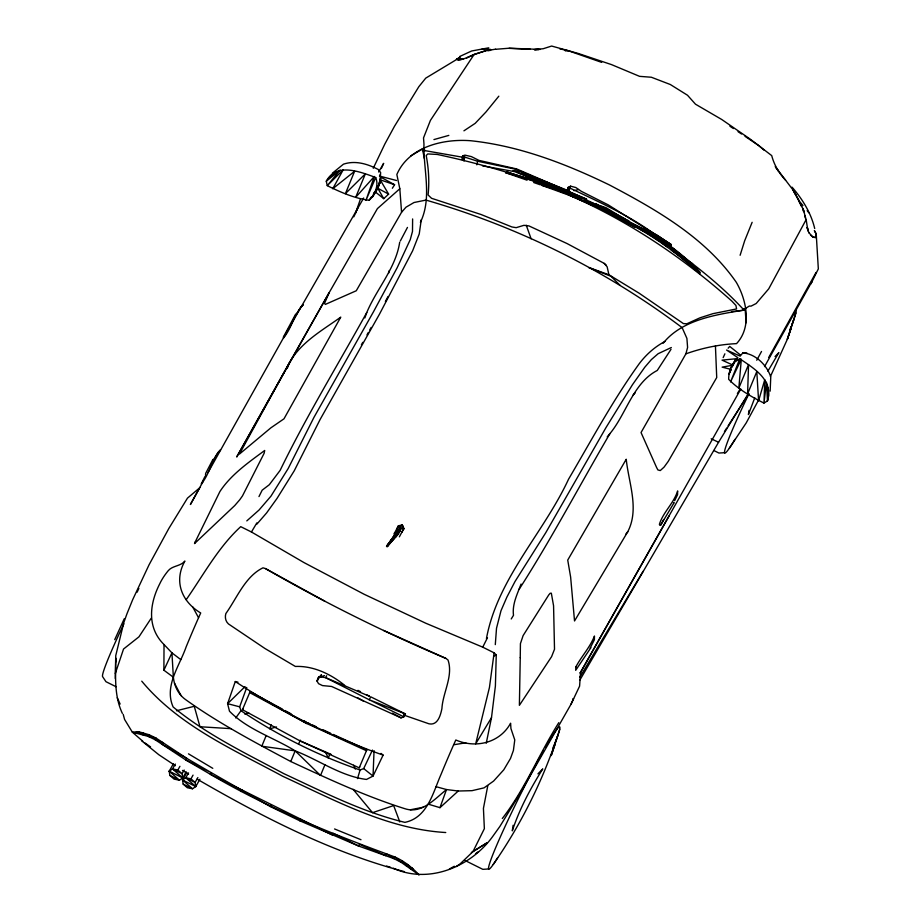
<?xml version="1.0" encoding="UTF-8"?>
<svg xmlns="http://www.w3.org/2000/svg" width="921" height="921" viewBox="0 0 921 921"><rect width="100%" height="100%" fill="white"/><g stroke="black" fill="none" stroke-linecap="round" stroke-linejoin="round"><path stroke-width="1.38" d="M428.472 804.217L439.962 807.671L446.501 789.55C434.839 798.852 421.634 814.348 404.756 808.661C365.556 796.331 328.037 778.775 290.76 761.529C254.818 742.314 218.461 723.146 185.305 699.396C178.179 694.238 174.265 685.823 173.367 677.211L163.892 670.212L164.03 644.55C146.704 627.5 149.536 603.716 159.747 583.799C161.946 579.079 164.882 574.773 168.186 570.755C172.423 565.517 180.585 566.403 184.891 561.05C173.528 581.301 181.633 601.62 200.709 612.983L198.556 617.738A206.926 12.825 -63.5 0 0 186.123 646.933C179.514 666.021 163.915 686.18 173.125 706.96C206.304 734.405 246.034 753.493 283.967 773.721C323.259 791.956 362.724 812.23 404.906 822.361C427.77 817.629 433.054 792.244 441.217 773.962A206.937 12.825 -63.5 0 1 453.65 744.755L455.814 739.989C475.72 748.646 499.792 743.005 510.602 723.215L510.936 728.569L514.77 739.908L513.411 750.454L510.51 758.443L503.787 769.795L493.598 781.066L484.043 787.858L472.047 790.667L458.221 791.024L446.501 789.55L435.898 786.638M412.62 218.945L412.493 231.39L410.271 239.598L397.216 267.631L373.512 311.724L314.003 417.294L288.169 468.547L270.947 496.177L259.043 510.027L246.805 520.895M115.286 678.535L115.689 658.02L115.724 662.061M122.332 713.338C113.778 695.194 115.747 675.035 115.735 655.683L123.851 622.481L126.948 613.823L132.67 599.709L149.041 564.838L168.831 528.481L187.47 498.134L200.248 487.347M186.192 599.698C203.506 574.888 218.242 547.27 240.726 526.662L251.445 531.993L304.045 562.616L364.129 594.264L425.813 623.241L482.742 647.164L494.117 652.828L496.258 654.923L495.394 686.053L491.492 717.678L486.242 743.259M374.053 750.615L373.04 776.081L366.5 779.442C341.035 776.276 318.862 760.021 295.169 750.845C273.595 737.525 247.392 729.582 229.502 711.231L227.591 703.667L235.292 681.54L237.986 682.173M770.14 391.16L770.773 376.931C766.917 365.165 755.565 353.814 742.867 352.916L741.083 354.942M730.687 368.331L734.313 362.287L739.816 358.799C754.092 368.458 773.939 380.223 767.469 400.911L763.97 403.076C751.398 396.824 738.435 389.376 728.661 379.302C728.546 371.635 731.815 363.53 737.307 358.292M580.552 672.411L579.585 686.18L571.02 704.231L520.699 792.428L499.907 826.402L493.311 835.623C471.633 866.419 429.036 884.713 393.232 868.192M495.302 644.619L496.511 628.26L501.001 610.715L506.884 597.107L515.023 581.496L545.773 532.695L606.041 427.505L632.439 384.748L644.792 367.214L651.343 359.616L658.147 353.699L671.34 347.528M205.475 475.42L205.682 473.359L212.901 459.498L213.258 460.385L218.024 452.395L220.556 449.851C211.346 459.533 209.815 474.027 201.285 483.893L204.923 476.56M399.691 242.2C395.857 268.057 376.643 288.906 366.765 312.53C337.742 365.073 306.359 416.327 280.134 470.366L269.3 484.734L262.174 490.179L258.974 496.58M421.265 219.693L419.239 233.957L412.62 250.823L379.59 313.969L320.082 419.539L294.248 470.792L277.025 498.422L266.572 512.985L256.809 524.199M513.124 825.285L512.306 830.834C519.479 809.041 530.519 788.295 542.768 768.897L537.945 773.836M749.026 410.386L748.416 414.554L754.771 397.803M494.117 652.828L489.442 687.48L475.685 743.834L491.492 717.678M379.705 175.013L380.845 177.051C380.074 185.915 375.4 194.135 369.114 200.283C354.62 198.395 340.344 192.155 327.254 185.639L326.287 181.253C336.338 162.131 360.445 171.951 375.687 177.5C378.531 183.993 376.021 191.246 372.429 196.91L374.939 191.637L383.735 198.66L388.616 194.124L380.166 179.802L380.638 172.561L378.312 169.522C367.652 163.938 355.322 160.162 343.452 164.18L332.377 173.206M487.785 785.728L483.433 808.362L484.365 828.67L473.003 851.557L460.212 863.806L456.24 866.523M486.449 638.541C497.559 578.434 543.448 533.317 568.556 479.196C591.409 440.284 612.833 400.336 639.255 363.668C646.323 354.366 654.981 346.641 665.388 341.231M464.011 160.715L464.783 157.111L462.676 155.845L461.905 159.448L464.011 160.715L462.676 155.845L464.955 155.131L471.414 156.616L478.955 160.381L516.669 168.934L586.689 199.235L515.737 169.257L477.596 161.221L464.783 157.111M476.825 164.824L477.596 161.221M388.547 273.284L389.284 270.521M685.903 353.825L687.596 347.424L686.905 338.387L682.139 327.646C605.581 269.98 517.993 226.693 425.951 200.087L414.013 202.516L405.977 207.213L401.568 212.256L356.266 290.76L325.378 304.39L324.503 303.4L329.188 292.602L377.414 208.607L399.818 188.747L396.847 174.506C408.751 146.784 443.22 138.564 470.781 140.74C519.432 145.898 565.782 163.754 609.495 184.994C656.569 209.792 705.474 237.71 736.328 282.356C746.724 300.292 752.043 327.139 736.535 343.637C719.243 344.419 702.182 348.046 685.903 353.825L641.039 432.548L656.558 467.419L657.882 469.94L660.276 470.573L664.076 467.108L668.232 461.398L716.722 377.541L715.433 345.893M375.664 190.797L377.829 188.287L380.845 177.051M383.735 198.66L377.829 188.287L380.166 179.802L394.591 184.741L392.346 188.264M357.509 778.59L360.088 770.025L363.68 768.575L372.464 750.074M568.602 192.178L568.28 187.274L567.198 190.751L568.602 192.178L570.594 186.169L575.786 187.527L581.37 191.349L608.205 204.865L671.294 244.606L669.774 246.609C640.636 220.061 603.14 204.082 568.28 187.274L570.594 186.169M740.116 255.278L744.675 240.761L752.135 222.306M355.483 213.281L360.525 198.798M559.738 729.259C544.541 777.163 521.965 823.213 493.242 864.474M795.836 312.967L787.317 339.331L770.451 376.447M558.138 734.647L551.219 755.611L554.914 744.905M794.236 318.367L787.317 339.331L791.024 328.624M115.321 673.481L123.541 649.029L138.944 636.837L151.251 618.164M364.854 317.941L366.765 312.53M360.088 770.025C318.309 755.611 277.67 735.384 240.98 710.713L239.667 706.833L246.736 687.469M287.225 368.492L289.206 363.139L329.188 292.602L236.709 456.989L289.206 363.139C300.637 342.313 322.108 330.501 340.77 317.123L283.99 418.813L270.889 427.828L239.402 454.111L289.206 363.139M511.224 618.97L513.492 615.309C512.076 604.199 517.303 594.137 521.067 584.064M299.947 820.864L270.267 806.554L211.312 772.673L210.368 774.296C268.575 808.546 331.548 833.839 394.844 856.956C404.181 861.1 412.217 867.49 419.101 874.95L401.326 862.424L394.153 858.717L358.66 846.042L299.947 820.864L300.637 819.114L210.368 774.296L185.904 760.032L154.993 739.632L148.143 736.374L132.359 732.183L124.588 719.462L123.184 714.316M739.816 358.799L730.549 381.927L741.324 359.19L738.838 388.086L748.543 364.555L747.599 393.889L756.797 371.566L758.593 400.762L764.775 379.636L763.97 403.076L766.468 382.284L767.469 400.911L768.482 395.926L768.195 388.063M266.204 735.534L261.783 746.229L295.169 750.845L320.52 775.47L324.929 764.775M271.315 724.896L269.703 728.822L276.542 726.957M359.777 766.871L359.213 767.849L299.728 740.737L242.453 709.711L250.098 691.636L282.471 709.17M290.76 761.529L295.169 750.845M298.623 744.041L300.234 740.139M359.213 767.849L366.857 749.775L333.241 734.44M329.902 754.069L328.256 757.971L325.217 751.536M730.238 369.194L722.133 367.145L733.104 365.177L735.384 359.835L732.126 367.099M375.687 177.5L365.936 200.387L374.34 176.475L355.69 197.313L365.395 173.781L345.398 193.64L354.597 171.306L332.734 188.736L343.234 169.763L327.254 185.639L340.16 170.028L326.287 181.253L334.795 172.285M373.258 168.255L384.897 143.918L394.464 126.327L418.825 86.712L425.744 78.135L458.485 58.38M413.23 869.102L412.712 870.299L411.825 867.64L411.227 869.24L407.462 864.416L406.771 866.166L402.017 860.675L401.326 862.424L394.844 856.956L394.153 858.717L386.452 853.871L385.772 855.632L359.351 844.292L358.66 846.042L333.022 833.275L332.331 835.025L300.637 819.114M627.777 531.705C639.588 508.945 628.64 482.938 626.234 459.257L567.727 560.083L570.629 577.064L574.531 620.961L627.777 531.705L625.969 533.938M318.931 676.923L317.054 681.149L318.551 683.67L322.477 685.581L331.572 686.456L401.072 717.873L403.812 716.837L405.436 713.959L370.806 696.863L369.183 699.741L325.574 677.637L320.37 676.889L317.78 678.742L317.054 681.149L318.136 679.238M393.946 534.134L398.482 525.73L402.293 525.097L403.882 528.424L401.832 532.361M399.357 536.828L403.882 528.424L399.484 527.457L398.482 525.73L397.043 528.55M604.015 207.881L603.105 209.896L635.076 227.303L634.88 225.898L604.015 207.881L541.629 185.294M731.032 369.528L728.868 374.375L730.986 369.77M381.306 168.543L383.654 163.339L378.658 172.008M723.169 357.613L724.873 353.825M114.734 639.635L124.266 618.739M137.137 592.191L138.864 588.415M353.814 216.826L357.993 207.674M395.823 536.943L401.487 528.458M571.02 704.231L573.541 698.728L572.701 699.085M163.892 670.212L171.928 652.851L164.03 644.55M764.545 366.604L811.977 281.515L810.802 283.254M283.323 337.201L295.653 314.119L295.998 315.017L300.822 307.13L303.366 304.563C294.018 313.969 291.83 328.152 283.518 337.926L287.283 330.777M381.052 753.413L383.101 755.128L373.04 776.081L363.68 768.575M270.267 806.554L271.085 804.862M420.402 222.364C432.271 197.819 423.292 169.936 423.959 144.056L423.522 137.897L430.418 120.398L473.256 55.767L474.223 54.489L485.39 50.885L495.533 49.181M810.848 283.956L818.332 268.897L816.236 234.153L814.486 230.849M482.742 647.164L487.474 637.712M456.551 59.197L458.693 59.807L463.182 59.151L474.223 54.489M758.777 399.668L746.229 422.889L729.34 448.182M391.229 541.444L386.555 546.372L396.709 532.568L399.484 527.457L399.933 531.221L387.131 546.66L386.555 546.372L397.93 530.22L399.933 531.221L387.131 546.66L398.712 533.57L393.106 539.476M375.388 191.43L379.889 182.842L372.429 196.91M400.336 240.968L407.462 227.418M767.884 371.175L778.878 352.616L775.022 356.565M674.667 500.656L677.557 494.704L677.649 490.916C673.827 503.211 663.085 512.26 659.401 524.279L659.735 525.235L660.714 525.097L663.638 519.559M385.381 301.443L388.029 296.504M756.74 360.249L761.517 351.465M203.288 481.165L190.405 504.501L199.04 488.959M748.428 393.486L718.564 442.264L579.931 679.94M816.041 272.466L768.69 357.521M208.019 472.565L285.337 334.507M286.742 331.997L363.668 198.003M669.774 246.609L671.294 244.606M740.818 389.03L580.08 673.193L669.118 515.887M361.377 344.834L362.77 342.347M366.972 334.899L368.365 332.412M369.77 329.937L371.163 327.45M186.203 771.844L182.761 777.934L179.445 780.179L174.104 779.12L169.867 775.401L169.199 771.188L172.515 768.943L175.278 764.05M184.177 770.048L182.093 773.721L182.761 777.934L172.515 768.943L177.845 769.991L179.929 766.318M199.892 779.258L195.759 786.569L192.524 788.756L187.308 787.731L183.175 784.093L182.531 779.983L185.754 777.796L188.517 772.903M197.877 777.554L195.102 782.459L195.759 786.569L185.754 777.796L190.969 778.821L193.042 775.137M318.862 676.82L317.78 678.742L321.153 674.955M321.452 674.966L320.37 676.889L324.468 675.611M326.656 675.715L325.574 677.637L369.517 696.311M169.867 775.401L179.445 780.179L169.199 771.188L173.344 763.877M183.175 784.093L192.524 788.756L182.531 779.983L186.664 772.673M558.805 722.651C539.038 753.965 525.016 789.228 502.313 818.504M671.006 349.312L657.272 370.449C633.211 382.894 626.326 413.828 609.932 433.607C579.562 485.482 551.575 538.727 519.099 589.348M241.014 791.519L241.958 789.896M242.453 709.711L242.983 708.802M366.857 749.775L366.328 750.684L306.843 723.561L249.568 692.546L250.098 691.636L306.843 723.561M251.445 531.993L256.855 522.898M579.804 677.2L643.111 571.285M737.399 393.555L739.621 389.894M724.459 431.604L726.657 428.115M728.131 425.79L748.646 394.004M660.714 525.097L674.172 502.578L673.447 502.935M397.93 530.22L387.442 546.107L386.855 545.819L396.709 532.568M369.114 200.283L371.301 197.036M373.489 193.801L374.939 191.637M663.166 343.234C682.047 319.529 716.895 314.475 745.227 309.917L745.55 308.408L749.326 306.048L751.064 306.129L756.176 303.516L768.724 288.837L806.094 219.728L803.216 208.963M401.579 526.121L402.293 525.097L403.686 528.999L402.293 525.097L398.275 526.305L400.877 525.764M235.741 717.966L240.98 710.713M498.825 96.187L485.977 111.971L475.167 123.368L463.919 130.828M607.204 436.911L609.932 433.607M728.143 348.219L729.708 346.4L740.703 355.218M633.141 394.971L635.156 392.933M506.066 172.86L506.93 172.02C544.898 184.442 584.409 195.402 618.428 216.884M245.067 686.606L227.591 703.667L239.667 706.833M439.962 807.671L458.221 791.024M527.065 180.194L505.917 172.791L506.93 172.02L513.814 174.506M475.512 853.755L478.448 851.637M456.482 59.324L460.373 57.171M460.834 59.681L462.181 58.829L457.392 59.865M473.003 851.557L486.944 842.865L471.356 852.535M410.789 155.868L423.821 148.223L424.915 150.63L463.378 157.364M459.614 56.538L471.633 50.989L488.775 47.823M449.425 868.964L454.329 866.247M494.174 656.005L496.258 654.923M466.556 58.069L474.292 54.374L485.459 50.759M424.915 150.63L423.533 151.24L422.474 149.225L424.42 158.7M457.069 58.852L458.566 58.265M403.617 714.661L405.436 713.959L369.183 699.741L403.812 716.837M134.328 732.863L139.025 731.815L149.087 734.739L155.925 738.009L186.848 758.397L211.312 772.673L185.904 760.032L186.848 758.397L162.269 744.352L163.201 742.717L154.993 739.632L155.925 738.009L148.143 736.374L149.087 734.739L142.525 734.601L143.469 732.978L138.162 733.289L139.025 731.815L136.745 732.897L137.517 731.827L132.359 732.183L142.79 741.244M244.721 714.04L248.693 712.785M433.929 139.578L448.826 135.399M573.979 190.659L578.457 189.542M176.464 710.759L194.262 706.303L199.972 726.75L231.332 728.684M675.151 250.8C699.269 268.264 722.72 287.099 743.005 309.007L745.55 308.408L743.005 310.296L731.516 311.609M463.251 59.025L458.693 59.807M410.282 809.789L423.625 807.164M453.65 744.755L465.83 742.821M488.107 50.69L490.64 50.321M565.367 50.931L568.119 50.667L601.678 62.375M737.594 358.603L722.029 360.134L733.104 365.177M815.776 237.457L813.059 237.1L810.468 235.039M495.463 49.308L509.175 48.214L540.167 49.423M724.85 452.683L718.91 453.04L713.856 450.519M488.74 868.975L482.811 869.332L465.093 860.513M566.691 194.02C627.293 220.211 682.68 257.212 731.861 301.121L735.948 305.484L736.57 308.926L712.889 313.681L699.972 317.826L686.824 323.789L683.405 323.593L639.22 293.258L608.919 274.757L607.123 266.768L604.176 263.371L567.129 243.593L528.907 225.898L523.911 225.334L516.163 227.671L511.869 226.946L481.038 214.501L431.546 198.291L428.069 194.964C429.497 181.817 428.645 168.497 426.204 155.545L427.77 153.934L437.279 154.452C481.004 163.777 524.164 176.084 565.39 193.514M534.525 49.55L538.785 49.446M538.716 49.573L534.456 49.676L543.263 48.709L551.656 46.05L577.904 53.349L611.452 64.585L639.577 76.351L651.354 77.237L670.315 84.513L687.492 95.231L695.482 104.188L721.707 119.477L750.327 139.198L771.717 155.614C774.124 164.824 778.936 173.217 785.59 180.194M481.752 49.273L484.273 49.227M742.867 352.916L746.908 353.042M509.106 48.341L530.312 49.273M485.54 49.204L490.628 49.4M521.793 48.848L528.827 49.308M445.752 832.526C387.384 829.13 334.784 800.257 282.735 776.265C233.048 749.429 178.593 725.621 141.753 681.172M459.406 58.921L460.304 59.036M482.443 165.838L514.793 171.674L565.172 192.293L515.737 169.257M512.951 170.811L515.725 171.352M559.784 48.848L568.119 50.667M404.146 871.554C330.812 852.213 262.52 816.939 197.129 779.131M379.452 176.049L396.537 180.516M505.917 172.791L541.191 182.807L540.293 184.81L533.673 182.508M403.985 715.145L429.059 723.825C437.878 725.667 440.595 715.007 441.919 708.56C442.794 692.638 453.546 675.818 447.986 659.954L445.799 658.365C383.93 632.163 323.651 602.127 265.444 568.568L262.969 567.831C245.216 576.431 236.95 598.04 225.864 613.547C224.724 617.174 225.53 621.41 228.477 623.954L265.075 648.58L295.353 666.447C313.462 665.71 330.869 674.126 344.638 685.305M541.652 185.225L573.081 194.653L572.402 196.346L603.105 209.896L634.88 225.898L635.076 227.303L621.997 219.117M507.08 172.089L541.306 182.876L573.242 194.722L580.748 198.533M514.402 170.857L518.373 172.135M386.578 866.062L390.573 867.34M585.894 201.008L606.133 207.732L641.189 229.168M608.919 274.757L588.864 267.562L610.957 276.277L620.086 285.36M521.033 173.367L525.005 174.886M556.825 186.986L567.44 191.015L580.552 198.406M569.903 195.482L603.267 209.965L597.004 206.788M383.101 755.128C331.065 736.478 281.492 711.898 235.292 681.54M535.55 177.649L567.866 190.52M334.553 828.958L360.986 839.722M517.026 171.905L544.369 183.475M445.799 658.365L383.493 630.413M299.728 740.737L331.053 754.368M541.306 182.876L554.327 188.552M569.961 195.367L572.563 196.507M571.515 195.045L567.75 193.387L571.607 195.102M576.534 197.244L580.311 198.89M740.265 356.185L726.577 350.038L737.882 357.705M307.372 722.651L309.963 723.837M312.541 725.011L316.421 726.784M322.891 729.731L330.651 733.266M711.185 438.787L718.564 442.264M595.714 203.714L598.247 204.923M116.069 686.732L105.95 681.69L102.668 676.739A79.459 4.927 -63.5 0 1 123.886 623.816M172.515 768.943L182.093 773.721L177.845 769.991M185.754 777.796L195.102 782.459L190.969 778.821M169.199 771.188L182.761 777.934M182.531 779.983L195.759 786.569M592.007 204.243L594.505 205.521M357.981 690.359L360.548 691.659M366.961 694.918L369.528 696.218M599.49 205.567L625.658 219.14M324.756 601.171L265.444 568.568M629.757 223.699L623.644 220.395L624.645 219.705C652.471 232.449 679.042 249.683 699.948 272.144L699.373 273.479C676.624 252.377 651.009 234.222 623.218 220.372C651.987 231.597 678.19 249.948 699.523 272.121L699.373 273.479L699.523 272.121L690.497 265.213L691.671 263.325L671.374 250.201L672.203 248.497L648.798 234.302L649.973 232.414L624.219 219.682L639.439 228.443M635.87 227.003L649.305 234.268L659.494 241.348M377.829 188.287L388.616 194.124M284.957 710.517L291.186 713.89M303.631 720.625L306.129 721.983M392.427 713.165L401.072 717.873M380.488 176.993L394.591 184.741M643.445 227.533L657.214 235.246L670.937 244.537L657.087 235.396M357.544 697.704L363.634 701.238M643.146 230.63L649.305 234.268L650.318 232.437L653.565 235.074M182.473 770.428L188.575 774.054M188.471 753.839L212.786 768.333M626.902 219.785L629.273 221.224M662.74 242.327L666.251 244.468M643.606 230.653L652.068 235.822M175.381 765.719L158.838 754.736L141.707 740.875M729.916 126.223L733.404 128.549M738.043 131.668L741.532 134.006M745.02 136.343L758.95 145.679L764.177 150.227M661.762 242.925L667.414 246.851M670.488 247.507L672.814 249.154M144.954 742.936L150.56 746.908M180.804 659.632L171.928 652.851L173.367 677.211M671.95 250.005L689.806 264.327M604.176 263.371L606.145 265.041M693.881 267.988L699.81 273.491L692.097 263.348M672.779 248.29L680.838 255.819M799.497 201.434L802.951 205.487M775.229 166.574L792.693 189.53L799.094 200.479M794.386 192.765L796.112 194.826M353.1 789.309L372.521 812.667L393.647 805.576L399.818 821.969M792.037 187.147C802.479 199.143 810.998 212.924 814.705 228.512M807.164 210.644L808.799 212.763M776.012 167.726L778.326 171.099M395.731 534.825L394.487 532.925L395.374 535.608M809.156 232.955L812.99 237.215L815.707 237.572L816.305 234.026L814.371 230.607M792.762 189.415L803.147 209.09M809.087 233.071L806.923 227.533M192.604 606.778L198.556 617.738M804.16 211.519L802.824 209.009L803.596 211.68M174.449 683.094L181.057 695.666M799.232 201.653L801.627 206.557M117.255 697.75L120.133 704.035M353.629 765.247L355.299 769.093M526.259 225.242L531.118 238.804M807.475 227.775L808.143 229.766M807.901 230.918L806.163 219.612M804.735 215.675L805.507 218.346M634.719 225.829L634.914 227.234M399.818 188.747L401.568 212.256M746.079 322.799L745.227 309.917L743.005 310.296L743.005 309.007M816.236 234.153L816.294 236.536M545.439 747.38A79.459 4.927 -63.5 0 1 555.052 742.798M554.569 743.995A79.459 4.927 -63.5 0 1 552.991 747.817M497.582 857.773A79.459 4.927 -63.5 0 1 497.156 844.177A79.459 4.927 -63.5 0 1 543.597 750.615M795.882 310.584A79.459 4.927 -63.5 0 1 791.68 325.205M791.162 326.518A79.459 4.927 -63.5 0 1 789.642 330.213M734.958 439.398A79.459 4.927 -63.5 0 1 748.969 393.693M520.25 657.617L519.386 705.336L551.598 656.65L554.511 649.247L553.567 605.765L551.334 593.193L550.171 593.262L548.732 594.954L523.105 635.617L520.423 643.641L520.25 657.617M575.844 666.931L575.694 670.315L590.879 647.693L590.165 648.039L594.379 639.773L594.459 636.02C590.085 647.325 581.381 656.408 575.844 666.931M195.148 542.078L194.527 543.586L234.774 505.525L239.759 499.758L242.488 495.901L264.143 453.259L264.695 450.473C248.705 462.307 231.033 474.557 219.923 491.515L195.148 542.078"/></g></svg>
